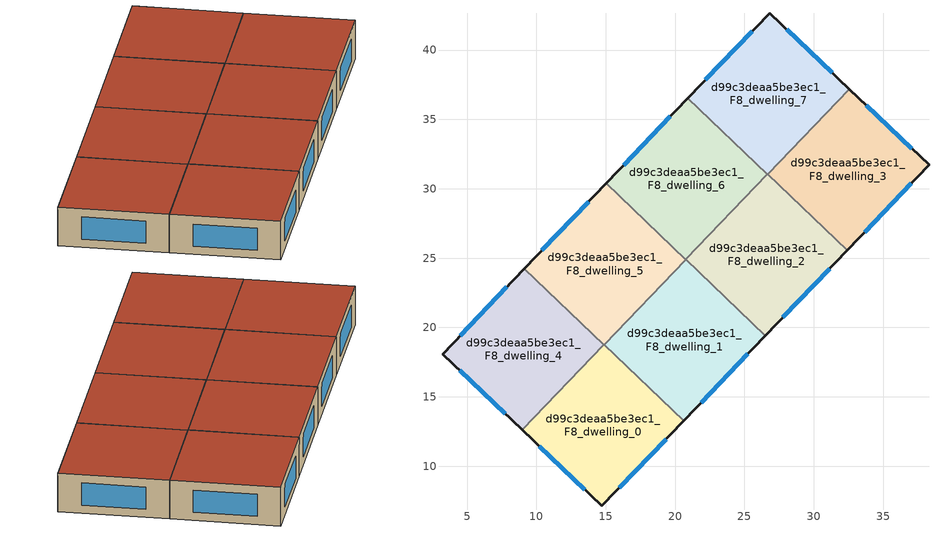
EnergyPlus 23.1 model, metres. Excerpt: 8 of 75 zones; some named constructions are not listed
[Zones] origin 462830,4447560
d99c3deaa5be3ec1_F8_dwelling_0
 floor to d99c3deaa5be3ec1_F7_dwelling_0 (EU_floor_Construction): 20.61,13.27 14.73,7.14 8.98,12.61 14.89,18.77 z24
 wall outside (EU_wall_Construction): 8.98,12.61 14.73,7.14 20.61,13.27 z24:27
 wall to d99c3deaa5be3ec1_F8_dwelling_1 (EU_wall_Construction): 20.61,13.27 14.89,18.77 z24:27
 wall to d99c3deaa5be3ec1_F8_dwelling_4 (EU_wall_Construction): 14.86,18.74 8.98,12.61 z24:27
 wall to d99c3deaa5be3ec1_F8_dwelling_5 (EU_wall_Construction): 14.89,18.77 14.86,18.74 z24:27
 window (EU_Window_Construction): 15.99,8.45 19.35,11.96 / 10.21,11.44 13.5,8.31 z24.64:26.36
 roof outside (EU_roof_Construction): 14.73,7.14 20.61,13.27 14.89,18.77 8.98,12.61 z27
d99c3deaa5be3ec1_F8_dwelling_1
 floor to d99c3deaa5be3ec1_F7_dwelling_1 (EU_floor_Construction): 26.51,19.42 20.61,13.27 14.89,18.77 20.78,24.91 z24
 wall outside (EU_wall_Construction): 20.61,13.27 26.51,19.42 z24:27
 wall to d99c3deaa5be3ec1_F8_dwelling_2 (EU_wall_Construction): 26.51,19.42 20.78,24.91 z24:27
 wall to d99c3deaa5be3ec1_F8_dwelling_5 (EU_wall_Construction): 20.76,24.89 14.89,18.77 z24:27
 wall to d99c3deaa5be3ec1_F8_dwelling_6 (EU_wall_Construction): 20.78,24.91 20.76,24.89 z24:27
 window (EU_Window_Construction): 21.88,14.59 25.25,18.1 z24.64:26.36
 roof outside (EU_roof_Construction): 20.61,13.27 26.51,19.42 20.78,24.91 14.89,18.77 z27
d99c3deaa5be3ec1_F8_dwelling_2
 floor to d99c3deaa5be3ec1_F7_dwelling_2 (EU_floor_Construction): 32.4,25.56 26.51,19.42 20.78,24.91 26.67,31.06 z24
 wall outside (EU_wall_Construction): 26.51,19.42 32.4,25.56 z24:27
 wall to d99c3deaa5be3ec1_F8_dwelling_3 (EU_wall_Construction): 32.4,25.56 26.67,31.06 z24:27
 wall to d99c3deaa5be3ec1_F8_dwelling_6 (EU_wall_Construction): 26.65,31.04 20.78,24.91 z24:27
 wall to d99c3deaa5be3ec1_F8_dwelling_7 (EU_wall_Construction): 26.67,31.06 26.65,31.04 z24:27
 window (EU_Window_Construction): 27.77,20.73 31.14,24.25 z24.64:26.36
 roof outside (EU_roof_Construction): 26.51,19.42 32.4,25.56 26.67,31.06 20.78,24.91 z27
d99c3deaa5be3ec1_F8_dwelling_3
 floor to d99c3deaa5be3ec1_F7_dwelling_3 (EU_floor_Construction): 38.31,31.72 32.4,25.56 26.67,31.06 32.56,37.19 z24
 wall outside (EU_wall_Construction): 32.4,25.56 38.31,31.72 32.56,37.19 z24:27
 wall to d99c3deaa5be3ec1_F8_dwelling_7 (EU_wall_Construction): 32.56,37.19 26.67,31.06 z24:27
 window (EU_Window_Construction): 37.08,32.89 33.79,36.02 / 33.67,26.88 37.04,30.4 z24.64:26.36
 roof outside (EU_roof_Construction): 32.4,25.56 38.31,31.72 32.56,37.19 26.67,31.06 z27
d99c3deaa5be3ec1_F8_dwelling_4
 floor to d99c3deaa5be3ec1_F7_dwelling_4 (EU_floor_Construction): 14.86,18.74 8.98,12.61 3.23,18.08 9.14,24.24 z24
 wall outside (EU_wall_Construction): 9.14,24.24 3.23,18.08 8.98,12.61 z24:27
 wall to d99c3deaa5be3ec1_F8_dwelling_5 (EU_wall_Construction): 14.86,18.74 9.14,24.24 z24:27
 window (EU_Window_Construction): 4.46,16.91 7.75,13.78 / 7.87,22.92 4.5,19.4 z24.64:26.36
 roof outside (EU_roof_Construction): 8.98,12.61 14.86,18.74 9.14,24.24 3.23,18.08 z27
d99c3deaa5be3ec1_F8_dwelling_5
 floor to d99c3deaa5be3ec1_F7_dwelling_5 (EU_floor_Construction): 20.76,24.89 14.86,18.74 9.14,24.24 15.03,30.38 z24
 wall outside (EU_wall_Construction): 15.03,30.38 9.14,24.24 z24:27
 wall to d99c3deaa5be3ec1_F8_dwelling_6 (EU_wall_Construction): 20.76,24.89 15.03,30.38 z24:27
 window (EU_Window_Construction): 13.77,29.07 10.4,25.55 z24.64:26.36
 roof outside (EU_roof_Construction): 14.86,18.74 20.76,24.89 15.03,30.38 9.14,24.24 z27
d99c3deaa5be3ec1_F8_dwelling_6
 floor to d99c3deaa5be3ec1_F7_dwelling_6 (EU_floor_Construction): 26.65,31.04 20.76,24.89 15.03,30.38 20.92,36.53 z24
 wall outside (EU_wall_Construction): 20.92,36.53 15.03,30.38 z24:27
 wall to d99c3deaa5be3ec1_F8_dwelling_7 (EU_wall_Construction): 26.65,31.04 20.92,36.53 z24:27
 window (EU_Window_Construction): 19.66,35.21 16.29,31.7 z24.64:26.36
 roof outside (EU_roof_Construction): 20.76,24.89 26.65,31.04 20.92,36.53 15.03,30.38 z27
d99c3deaa5be3ec1_F8_dwelling_7
 floor to d99c3deaa5be3ec1_F7_dwelling_7 (EU_floor_Construction): 32.56,37.19 26.65,31.04 20.92,36.53 26.81,42.66 z24
 wall outside (EU_wall_Construction): 32.56,37.19 26.81,42.66 20.92,36.53 z24:27
 window (EU_Window_Construction): 31.33,38.36 28.04,41.49 / 25.55,41.35 22.18,37.84 z24.64:26.36
 roof outside (EU_roof_Construction): 26.65,31.04 32.56,37.19 26.81,42.66 20.92,36.53 z27
[SCHEDULE:FILE] Column Number=1; Rows to Skip at Top=0; Number of Hours of Data=8760; Column Separator=Comma; Interpolate to Timestep=No; Minutes per Item=60; Adjust Schedule for Daylight Savings=Yes
Name | File
EU_Step8_GainSchedule_d99c3deaa5be3ec1_F1_dwelling_0_f000 | ../../schedules/d99c3deaa5be3ec1/d99c3deaa5be3ec1_F1_dwelling_0_f000_gain.csv
EU_Step8_GainSchedule_d99c3deaa5be3ec1_F1_dwelling_1_f000 | ../../schedules/d99c3deaa5be3ec1/d99c3deaa5be3ec1_F1_dwelling_1_f000_gain.csv
EU_Step8_GainSchedule_d99c3deaa5be3ec1_F1_dwelling_2_f000 | ../../schedules/d99c3deaa5be3ec1/d99c3deaa5be3ec1_F1_dwelling_2_f000_gain.csv
EU_Step8_GainSchedule_d99c3deaa5be3ec1_F1_dwelling_3_f000 | ../../schedules/d99c3deaa5be3ec1/d99c3deaa5be3ec1_F1_dwelling_3_f000_gain.csv
EU_Step8_GainSchedule_d99c3deaa5be3ec1_F1_dwelling_4_f000 | ../../schedules/d99c3deaa5be3ec1/d99c3deaa5be3ec1_F1_dwelling_4_f000_gain.csv
EU_Step8_GainSchedule_d99c3deaa5be3ec1_F1_dwelling_5_f000 | ../../schedules/d99c3deaa5be3ec1/d99c3deaa5be3ec1_F1_dwelling_5_f000_gain.csv
EU_Step8_GainSchedule_d99c3deaa5be3ec1_F1_dwelling_6_f000 | ../../schedules/d99c3deaa5be3ec1/d99c3deaa5be3ec1_F1_dwelling_6_f000_gain.csv
EU_Step8_GainSchedule_d99c3deaa5be3ec1_F1_dwelling_7_f000 | ../../schedules/d99c3deaa5be3ec1/d99c3deaa5be3ec1_F1_dwelling_7_f000_gain.csv
EU_Step8_GainSchedule_d99c3deaa5be3ec1_F1_dwelling_8_f000 | ../../schedules/d99c3deaa5be3ec1/d99c3deaa5be3ec1_F1_dwelling_8_f000_gain.csv
EU_Step8_GainSchedule_d99c3deaa5be3ec1_F2_dwelling_0_f000 | ../../schedules/d99c3deaa5be3ec1/d99c3deaa5be3ec1_F2_dwelling_0_f000_gain.csv
EU_Step8_GainSchedule_d99c3deaa5be3ec1_F2_dwelling_1_f000 | ../../schedules/d99c3deaa5be3ec1/d99c3deaa5be3ec1_F2_dwelling_1_f000_gain.csv
EU_Step8_GainSchedule_d99c3deaa5be3ec1_F2_dwelling_2_f000 | ../../schedules/d99c3deaa5be3ec1/d99c3deaa5be3ec1_F2_dwelling_2_f000_gain.csv
EU_Step8_GainSchedule_d99c3deaa5be3ec1_F2_dwelling_3_f000 | ../../schedules/d99c3deaa5be3ec1/d99c3deaa5be3ec1_F2_dwelling_3_f000_gain.csv
EU_Step8_GainSchedule_d99c3deaa5be3ec1_F2_dwelling_4_f000 | ../../schedules/d99c3deaa5be3ec1/d99c3deaa5be3ec1_F2_dwelling_4_f000_gain.csv
EU_Step8_GainSchedule_d99c3deaa5be3ec1_F2_dwelling_5_f000 | ../../schedules/d99c3deaa5be3ec1/d99c3deaa5be3ec1_F2_dwelling_5_f000_gain.csv
EU_Step8_GainSchedule_d99c3deaa5be3ec1_F2_dwelling_6_f000 | ../../schedules/d99c3deaa5be3ec1/d99c3deaa5be3ec1_F2_dwelling_6_f000_gain.csv
EU_Step8_GainSchedule_d99c3deaa5be3ec1_F2_dwelling_7_f000 | ../../schedules/d99c3deaa5be3ec1/d99c3deaa5be3ec1_F2_dwelling_7_f000_gain.csv
EU_Step8_GainSchedule_d99c3deaa5be3ec1_F2_dwelling_8_f000 | ../../schedules/d99c3deaa5be3ec1/d99c3deaa5be3ec1_F2_dwelling_8_f000_gain.csv
EU_Step8_GainSchedule_d99c3deaa5be3ec1_F3_dwelling_0_f000 | ../../schedules/d99c3deaa5be3ec1/d99c3deaa5be3ec1_F3_dwelling_0_f000_gain.csv
EU_Step8_GainSchedule_d99c3deaa5be3ec1_F3_dwelling_1_f000 | ../../schedules/d99c3deaa5be3ec1/d99c3deaa5be3ec1_F3_dwelling_1_f000_gain.csv
EU_Step8_GainSchedule_d99c3deaa5be3ec1_F3_dwelling_2_f000 | ../../schedules/d99c3deaa5be3ec1/d99c3deaa5be3ec1_F3_dwelling_2_f000_gain.csv
EU_Step8_GainSchedule_d99c3deaa5be3ec1_F3_dwelling_3_f000 | ../../schedules/d99c3deaa5be3ec1/d99c3deaa5be3ec1_F3_dwelling_3_f000_gain.csv
EU_Step8_GainSchedule_d99c3deaa5be3ec1_F3_dwelling_4_f000 | ../../schedules/d99c3deaa5be3ec1/d99c3deaa5be3ec1_F3_dwelling_4_f000_gain.csv
EU_Step8_GainSchedule_d99c3deaa5be3ec1_F3_dwelling_5_f000 | ../../schedules/d99c3deaa5be3ec1/d99c3deaa5be3ec1_F3_dwelling_5_f000_gain.csv
EU_Step8_GainSchedule_d99c3deaa5be3ec1_F3_dwelling_6_f000 | ../../schedules/d99c3deaa5be3ec1/d99c3deaa5be3ec1_F3_dwelling_6_f000_gain.csv
EU_Step8_GainSchedule_d99c3deaa5be3ec1_F3_dwelling_7_f000 | ../../schedules/d99c3deaa5be3ec1/d99c3deaa5be3ec1_F3_dwelling_7_f000_gain.csv
